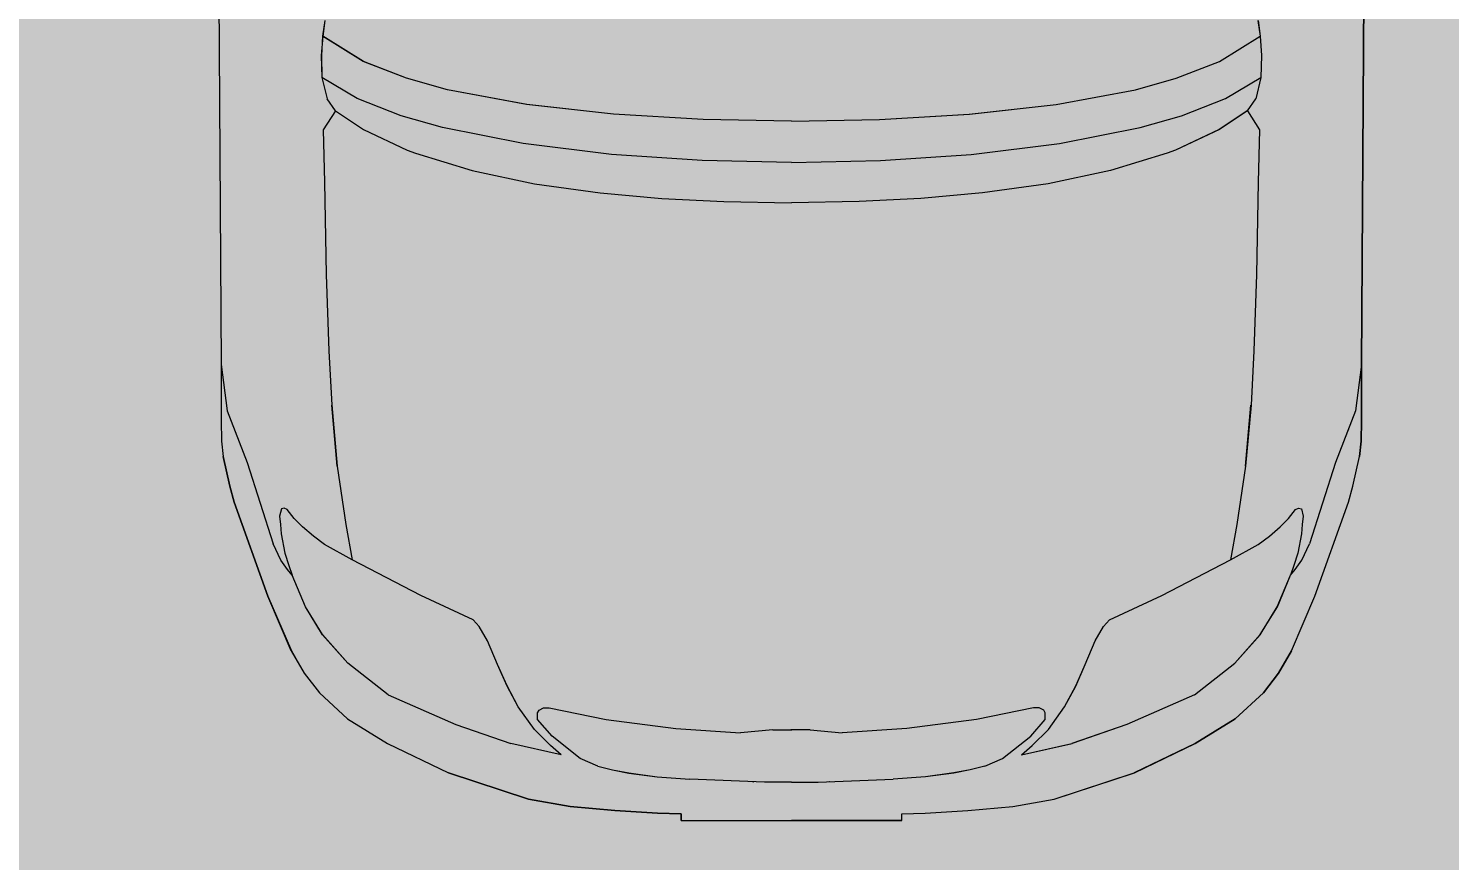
# Model space of a CAD drawing. Header units: millimetres. Extents: x 141848 to 1648660, y -821378 to -151356.
# Drawn here: x 175494 to 177758, y -270541 to -269216 of the extents above; entities that cross this region are included whole.
import ezdxf

# ---------------------------------------------------------------- set-up
doc = ezdxf.new("R2010")
doc.units = ezdxf.units.MM
doc.header["$MEASUREMENT"] = 0
for name, color, linetype in [('Cars', 7, 'Continuous'), ('Cotations - 1_100', 7, 'Continuous'), ('Extérieur - Environnement', 7, 'Continuous')]:
    doc.layers.add(name, color=color, linetype=linetype)
doc.styles.add('STYLE_GENERE_2', font='')
doc.styles.get('STYLE_GENERE_2').set_extended_font_data('Arial')
doc.dimstyles.new('STYLE_GENERE__2', dxfattribs={"dimtxt": 250, "dimasz": 190, "dimexe": 1.25, "dimexo": 0.625, "dimgap": 0, "dimtad": 1, "dimlfac": 0.001, "dimtxsty": 'STYLE_GENERE_2', "dimblk": 'ARROWHEAD_6', "dimblk1": 'ARROWHEAD_6', "dimblk2": 'ARROWHEAD_6', "dimcen": 2.5, "dimse1": 1, "dimse2": 1, "dimclrd": 7, "dimclre": 7, "dimclrt": 7, "dimazin": 3, "dimtfac": 1, "dimtmove": 0, "dimatfit": 3})

# ---------------------------------------------------------------- blocks, each defined once
blk = doc.blocks.new('Car 0025')
at = {"layer": 'Cars', "color": 7, "linetype": 'Continuous', "lineweight": 13}
for p, q in [((-924.7, 1389.7), (-920.5, 734.5)), ((-924.7, 1389.7), (-920.5, 734.5)), ((896.3, 734.5), (900.5, 1389.7)), ((900.5, 1389.7), (896.3, 734.5)), ((-755.5, 1282.4), (-758.8, 1257.5)), ((731.3, 1282.4), (734.6, 1257.5)), ((-758.8, 1257.5), (-760.9, 1227.1)), ((-694, 1217.1), (-758.8, 1257.5)), ((669.8, 1217.1), (734.6, 1257.5)), ((734.6, 1257.5), (736.7, 1227.1)), ((-760.9, 1227.1), (-760.1, 1191.7)), ((736.7, 1227.1), (735.9, 1191.7)), ((-625.2, 1190.8), (-694, 1217.1)), ((601, 1190.8), (669.8, 1217.1)), ((-703.8, 1158.5), (-760.1, 1191.7)), ((-760.1, 1191.7), (-751.8, 1158)), ((-560.1, 1172.1), (-625.2, 1190.8)), ((535.9, 1172.1), (601, 1190.8)), ((679.6, 1158.5), (735.9, 1191.7)), ((735.9, 1191.7), (727.6, 1158)), ((-751.8, 1158), (-751.8, 1158)), ((-738.5, 1138.6), (-751.8, 1158)), ((-633.6, 1130.9), (-703.8, 1158.5)), ((-433.8, 1148.7), (-560.1, 1172.1)), ((409.6, 1148.7), (535.9, 1172.1)), ((609.4, 1130.9), (679.6, 1158.5)), ((714.3, 1138.6), (727.6, 1158)), ((727.6, 1158), (727.6, 1158)), ((-738.5, 1138.6), (-758, 1108.3)), ((-738.5, 1138.6), (-738.5, 1138.6)), ((-738.5, 1138.6), (-693.9, 1108.9)), ((-295.6, 1133.3), (-433.8, 1148.7)), ((-152.7, 1124.9), (-295.6, 1133.3)), ((128.5, 1124.9), (271.4, 1133.3)), ((271.4, 1133.3), (409.6, 1148.7)), ((714.3, 1138.6), (669.7, 1108.9)), ((714.3, 1138.6), (714.3, 1138.6)), ((714.3, 1138.6), (733.8, 1108.3)), ((-567.9, 1112.1), (-633.6, 1130.9)), ((-439.5, 1086.6), (-567.9, 1112.1)), ((-12.1, 1122.4), (-152.7, 1124.9)), ((-12.1, 1122.4), (128.5, 1124.9)), ((415.3, 1086.6), (543.7, 1112.1)), ((543.7, 1112.1), (609.4, 1130.9)), ((-758, 1108.3), (-755.8, 1024.9)), ((-693.9, 1108.9), (-624, 1076.3)), ((669.7, 1108.9), (599.8, 1076.3)), ((733.8, 1108.3), (731.7, 1024.9)), ((-624, 1076.3), (-610.9, 1071.4)), ((-610.9, 1071.4), (-520.4, 1043.6)), ((-298.8, 1069.2), (-439.5, 1086.6)), ((-154, 1059.4), (-298.8, 1069.2)), ((129.8, 1059.4), (274.6, 1069.2)), ((274.6, 1069.2), (415.3, 1086.6)), ((586.8, 1071.4), (496.2, 1043.6)), ((599.8, 1076.3), (586.8, 1071.4)), ((-520.4, 1043.6), (-421.4, 1022.7)), ((-12.1, 1056.3), (-154, 1059.4)), ((-12.1, 1056.3), (129.8, 1059.4)), ((496.2, 1043.6), (397.2, 1022.7)), ((-755.8, 1025), (-753.2, 878.1)), ((-755.8, 1024.9), (-755.8, 1024.9)), ((-421.4, 1022.7), (-316.5, 1007.9)), ((397.2, 1022.7), (292.3, 1007.9)), ((731.7, 1025), (729, 878.1)), ((731.6, 1024.9), (731.6, 1024.9)), ((-316.5, 1007.9), (-218.5, 999.1)), ((-218.5, 999.1), (-119.9, 994.1)), ((194.3, 999.1), (95.7, 994.1)), ((292.3, 1007.9), (194.3, 999.1)), ((-119.9, 994.1), (-12.1, 992.4)), ((95.7, 994.1), (-12.1, 992.4)), ((-753.2, 878.1), (-748.9, 756.7)), ((729, 878.1), (724.7, 756.7)), ((-748.9, 756.7), (-744.4, 670.1)), ((724.7, 756.7), (720.2, 670.1)), ((-920.5, 734.5), (-920.6, 683.7)), ((-920.5, 734.5), (-920.6, 683.7)), ((-920.5, 734.5), (-910.7, 661.1)), ((896.3, 734.5), (886.5, 661.1)), ((896.4, 683.7), (896.3, 734.5)), ((896.3, 734.5), (896.4, 683.7)), ((-920.6, 683.7), (-920.5, 645.6)), ((-920.6, 683.7), (-920.5, 645.6)), ((896.3, 645.6), (896.4, 683.7)), ((896.4, 683.7), (896.3, 645.6)), ((-910.7, 661.1), (-879.2, 578.8)), ((-744.4, 670.2), (-735.6, 572.8)), ((-735.6, 572.8), (-744.3, 670.1)), ((720.2, 670.2), (711.4, 572.8)), ((711.4, 572.8), (720.1, 670.1)), ((886.5, 661.1), (855, 578.8)), ((-920.5, 645.6), (-920, 612.5)), ((-920.5, 645.6), (-920, 612.5)), ((895.8, 612.5), (896.3, 645.6)), ((896.3, 645.6), (895.8, 612.5)), ((-920, 612.5), (-917.2, 588.4)), ((-920, 612.5), (-917.2, 588.4)), ((-899.6, 632.1), (-899.5, 631.1)), ((875.4, 632.1), (875.3, 631.1)), ((893, 588.4), (895.8, 612.5)), ((895.8, 612.5), (893, 588.4)), ((-917.2, 588.4), (-906.8, 541)), ((-906.8, 541), (-917.2, 588.4)), ((-879.2, 578.8), (-837.6, 449.2)), ((-735.6, 572.8), (-722, 479.6)), ((711.4, 572.8), (697.8, 479.6)), ((855, 578.8), (813.4, 449.2)), ((882.6, 541), (893, 588.4)), ((882.6, 541), (893, 588.4)), ((-906.8, 541), (-899.8, 515.5)), ((-899.8, 515.5), (-906.8, 541)), ((875.6, 515.5), (882.6, 541)), ((875.6, 515.5), (882.6, 541)), ((-899.8, 515.5), (-846, 365.6)), ((-846, 365.6), (-899.8, 515.5)), ((-824.6, 504.7), (-827.3, 493)), ((-820.1, 506), (-824.6, 504.7)), ((-815.2, 503.8), (-820.1, 506)), ((-804.3, 489.5), (-815.2, 503.8)), ((780.1, 489.5), (791, 503.8)), ((791, 503.8), (795.9, 506)), ((795.9, 506), (800.4, 504.7)), ((800.4, 504.7), (803.1, 493)), ((821.8, 365.6), (875.6, 515.5)), ((821.8, 365.6), (875.6, 515.5)), ((-827.3, 493), (-826, 479.9)), ((-826, 479.9), (-825, 465)), ((-790.7, 476), (-804.3, 489.5)), ((-773.6, 461.2), (-790.7, 476)), ((-722, 479.6), (-711.7, 423.4)), ((697.8, 479.6), (687.5, 423.4)), ((749.4, 461.2), (766.5, 476)), ((766.5, 476), (780.1, 489.5)), ((801.8, 479.9), (800.8, 465)), ((803.1, 493), (801.8, 479.9)), ((-825, 465), (-819.1, 434.2)), ((-755.7, 447.9), (-773.6, 461.2)), ((731.5, 447.9), (749.4, 461.2)), ((800.8, 465), (794.9, 434.2)), ((-825.2, 422.9), (-837.6, 449.2)), ((-819.1, 434.2), (-812.8, 414.4)), ((-711.7, 423.4), (-755.7, 447.9)), ((687.5, 423.4), (731.5, 447.9)), ((794.9, 434.2), (788.6, 414.4)), ((801, 422.9), (813.4, 449.2)), ((-814.8, 408.3), (-825.2, 422.9)), ((-807.5, 399), (-814.8, 408.3)), ((-812.8, 414.4), (-807.5, 399)), ((-602.3, 367), (-711.7, 423.4)), ((578.1, 367), (687.5, 423.4)), ((788.6, 414.4), (783.3, 399)), ((783.3, 399), (790.6, 408.3)), ((790.6, 408.3), (801, 422.9)), ((-786.3, 348.7), (-807.5, 399)), ((762.1, 348.7), (783.3, 399)), ((-846, 365.6), (-808.7, 278.6)), ((-808.7, 278.6), (-846, 365.6)), ((-518.8, 327.9), (-602.3, 367)), ((494.6, 327.9), (578.1, 367)), ((784.5, 278.6), (821.8, 365.6)), ((784.5, 278.6), (821.8, 365.6)), ((-759.1, 304.4), (-786.3, 348.7)), ((734.9, 304.4), (762.1, 348.7)), ((-509.5, 317.5), (-518.8, 327.9)), ((-496.3, 294.8), (-509.5, 317.5)), ((472.1, 294.8), (485.3, 317.5)), ((485.3, 317.5), (494.6, 327.9)), ((-718.8, 259), (-759.1, 304.4)), ((-480.1, 257), (-496.3, 294.8)), ((455.9, 257), (472.1, 294.8)), ((694.6, 259), (734.9, 304.4)), ((-808.7, 278.6), (-788.2, 243.2)), ((-808.7, 278.6), (-788.2, 243.2)), ((764, 243.2), (784.5, 278.6)), ((784.5, 278.6), (764, 243.2)), ((-654.4, 208.3), (-718.8, 259)), ((-465.1, 222.6), (-480.1, 257)), ((440.9, 222.6), (455.9, 257)), ((630.2, 208.3), (694.6, 259)), ((-788.2, 243.2), (-764, 211.8)), ((-788.2, 243.2), (-764, 211.8)), ((739.8, 211.8), (764, 243.2)), ((764, 243.2), (739.8, 211.8)), ((-764, 211.8), (-719, 170.5)), ((-764, 211.8), (-719, 170.5)), ((-654.4, 208.3), (-546.4, 161.2)), ((-447.3, 189.6), (-465.1, 222.6)), ((423.1, 189.6), (440.9, 222.6)), ((630.2, 208.3), (522.2, 161.2)), ((694.8, 170.5), (739.8, 211.8)), ((739.8, 211.8), (694.8, 170.5)), ((-421.5, 153.3), (-447.3, 189.6)), ((-416.6, 180.1), (-414.1, 184)), ((-414.1, 184), (-406.9, 187.6)), ((-406.9, 187.6), (-398, 187.9)), ((-398, 187.9), (-307.1, 169.4)), ((373.8, 187.9), (282.9, 169.4)), ((382.7, 187.6), (373.8, 187.9)), ((389.9, 184), (382.7, 187.6)), ((392.4, 180.1), (389.9, 184)), ((397.3, 153.3), (423.1, 189.6)), ((-719, 170.5), (-655.3, 130.9)), ((-719, 170.5), (-655.3, 130.9)), ((-546.4, 161.2), (-459.2, 131.1)), ((-416.4, 169.3), (-416.6, 180.1)), ((-393.4, 142.5), (-416.4, 169.3)), ((-307.1, 169.4), (-196.1, 155)), ((282.9, 169.4), (171.9, 155)), ((369.2, 142.5), (392.2, 169.3)), ((392.2, 169.3), (392.4, 180.1)), ((522.2, 161.2), (435, 131.1)), ((631.1, 130.9), (694.8, 170.5)), ((694.8, 170.5), (631.1, 130.9)), ((-395.7, 128), (-421.5, 153.3)), ((-348.6, 107.3), (-393.4, 142.5)), ((-196.1, 155), (-92.9, 148.1)), ((-41.8, 152.8), (-92.9, 148.1)), ((-41.8, 152.8), (-11.3, 152.8)), ((17.6, 152.8), (-12.9, 152.8)), ((17.6, 152.8), (68.7, 148.1)), ((171.9, 155), (68.7, 148.1)), ((324.4, 107.3), (369.2, 142.5)), ((371.5, 128), (397.3, 153.3)), ((-655.3, 130.9), (-558.5, 84.1)), ((-655.3, 130.9), (-558.5, 84.1)), ((-378.9, 113.2), (-459.2, 131.1)), ((-378.9, 113.2), (-395.7, 128)), ((354.7, 113.2), (435, 131.1)), ((354.7, 113.2), (371.5, 128)), ((534.3, 84.1), (631.1, 130.9)), ((631.1, 130.9), (534.3, 84.1)), ((-320.4, 95.1), (-348.6, 107.3)), ((-320.4, 95.1), (-296.9, 89)), ((296.3, 95.1), (272.7, 89)), ((296.3, 95.1), (324.4, 107.3)), ((-558.5, 84.1), (-431, 42.5)), ((-431, 42.5), (-558.5, 84.1)), ((-296.9, 89), (-270.9, 84)), ((-270.9, 84), (-226, 78.1)), ((-226, 78.1), (-174.1, 74.2)), ((-54.7, 69.2), (-174.1, 74.2)), ((-73.2, 69.9), (-72.6, 69.9)), ((-12.1, 69.6), (-54.7, 69.2)), ((-12.1, 69.6), (30.5, 69.2)), ((30.5, 69.2), (149.9, 74.2)), ((49, 69.9), (48.4, 69.9)), ((201.8, 78.1), (149.9, 74.2)), ((246.7, 84), (201.8, 78.1)), ((272.7, 89), (246.7, 84)), ((406.8, 42.5), (534.3, 84.1)), ((406.8, 42.5), (534.3, 84.1)), ((-431, 42.5), (-364.7, 30.9)), ((-364.7, 30.9), (-431, 42.5)), ((-364.7, 30.9), (-293.1, 24.3)), ((-293.1, 24.3), (-364.7, 30.9)), ((-293.1, 24.3), (-225.1, 20.2)), ((-225.1, 20.2), (-293.1, 24.3)), ((200.9, 20.2), (268.9, 24.3)), ((200.9, 20.2), (268.9, 24.3)), ((268.9, 24.3), (340.5, 30.9)), ((268.9, 24.3), (340.5, 30.9)), ((340.5, 30.9), (406.8, 42.5)), ((340.5, 30.9), (406.8, 42.5)), ((-225.1, 20.2), (-187.9, 19.2)), ((-187.9, 19.2), (-225.1, 20.2)), ((-187.9, 19.2), (-187.9, 8.3)), ((-187.9, 8.3), (-187.9, 19.2)), ((-187.9, 8.3), (163.7, 8.3)), ((-187.9, 8.3), (-12.1, 8.3)), ((163.7, 8.3), (-12.1, 8.3)), ((163.7, 19.2), (200.9, 20.2)), ((163.7, 19.2), (200.9, 20.2)), ((163.7, 8.3), (163.7, 19.2)), ((163.7, 8.3), (163.7, 19.2))]:
    blk.add_line(p, q, dxfattribs=at)
blk = doc.blocks.new('*D549')
at = {"layer": 'Cotations - 1_100', "color": 7, "linetype": 'Continuous', "lineweight": 5}
for p, q in [((170588.6, -259410.6), (170588.6, -259260.6)), ((170688.6, -259510.6), (170488.6, -259310.6)), ((170776.1, -259410.6), (170401.1, -259410.6)), ((170588.6, -271829.4), (170588.6, -259410.6)), ((170488.6, -271729.4), (170688.6, -271929.4)), ((170776.1, -271829.4), (170401.1, -271829.4)), ((170588.6, -271979.4), (170588.6, -271829.4))]:
    blk.add_line(p, q, dxfattribs=at)
at = {"layer": 'Cotations - 1_100', "color": 7, "lineweight": 5, "insert": (170538.6, -266047.4), "char_height": 250, "attachment_point": 7, "rotation": 90, "style": 'STYLE_GENERE_2'}
blk.add_mtext('\\A1;{\\pql;\\fArial|b0|i0|c0|p38;12,42}', dxfattribs=at)
blk = doc.blocks.new('ARROWHEAD_6')
at = {"color": 0, "linetype": 'Continuous', "lineweight": 0}
for p, q in [((-0.5, -0.5), (0.5, 0.5)), ((0, 0), (-1, 0))]:
    blk.add_line(p, q, dxfattribs=at)

msp = doc.modelspace()

# ---------------------------------------------------------------- hatches: boundary and pattern name
at = {"linetype": 'Continuous', "lineweight": 0, "true_color": 0x6f6f6f}
h = msp.add_hatch(color=8, dxfattribs=at)
h.paths.add_polyline_path([(141848.442, -295062.571), (269220.821, -293826.868), (269220.821, -270902.734), (268763.049, -270902.734), (254213.6, -271040.575), (254213.6, -163437.635), (153156.2, -163437.635), (153156.2, -271040.575), (153182.962, -271040.57), (153183.146, -272000.514, -0.40942736), (149183.681, -275935.042), (141848.442, -275935.042)])
h.paths.add_polyline_path([(158435.584, -260639.953), (155145.584, -260639.953), (155145.584, -248364.953), (155145.584, -243089.974), (155145.584, -242189.974), (158435.584, -242189.974)], flags=0)
h.paths.add_polyline_path([(161503.433, -171995.57), (161503.433, -193810.571), (161503.433, -230015.57), (161503.433, -260810.571), (196775.042, -260810.571), (196775.042, -222495.57), (186955.542, -222495.57), (186955.542, -218295.57), (196754.55, -218295.57), (196754.55, -208495.57), (196754.55, -204495.57), (193355.542, -204495.57), (193355.542, -195161.535), (195576.034, -195161.535), (195576.034, -189810.571), (217850.068, -189810.571), (217850.068, -262266.885), (245610.045, -262266.885), (245610.045, -253395.571), (245626.034, -253395.571), (246426.034, -253395.571), (247826.034, -253395.571), (247826.034, -248005.571), (247826.034, -246605.571), (245626.034, -246605.571), (245610.045, -246605.571), (245610.045, -171995.57), (212806.28, -171995.57)], flags=0)
h.paths.add_polyline_path([(162737.042, -269433.913, -0.09031866), (162858.773, -268727.623, -0.20144873), (163912.639, -267592.74, -0.10421145), (164718.006, -267415.055), (165317.979, -267409.371, -0.10404461), (166125.354, -267571.244, -0.23825546), (167284.257, -268953.318, -0.05518862), (167336.836, -269390.334), (167338.931, -269611.438), (167351.046, -270890.267), (167092.583, -271892.761, -0.26794919), (165370.083, -272909.124), (164770.11, -272914.808, -0.19371746), (163379.252, -272370.185, -0.07056876), (163028.663, -271931.262, -0.1316525), (162751.253, -270933.845)], flags=0)
h.paths.add_polyline_path([(175327.752, -275599.002, -0.4157911), (173316.986, -273599.031), (173316.986, -273452.052), (173330.488, -267377.824, -0.3805567), (175316.986, -265609.826), (175394.714, -265609.826), (175394.714, -270609.826), (190394.714, -270609.826), (190394.714, -265609.826), (195356.191, -265609.826, -0.41421356), (196856.191, -267109.826), (196856.191, -273660.699, -0.34550161), (195137.285, -275433.432)], flags=0)
h.paths.add_polyline_path([(205510.093, -271504.083, -0.13447393), (205230.948, -270484.937), (205230.948, -268984.937, -0.41421356), (207230.948, -266984.937), (207830.948, -266984.937, -0.41421356), (209830.948, -268984.937), (209830.948, -270484.937, -0.12882035), (209574.03, -271465.581, -0.27093629), (207830.948, -272484.937), (207230.948, -272484.937, -0.26498)], flags=0)
h.paths.add_polyline_path([(217862.687, -273329.325), (217869.949, -267730.336, -0.09856151), (218100.718, -266943.721), (218117.681, -266951.545, -0.258849), (219955.479, -265605.827), (219953.141, -265587.294), (220637.569, -265587.294), (220637.569, -265687.294), (220637.569, -270687.294), (250537.569, -270687.294), (250537.569, -265687.294), (252208.004, -265687.294), (254186.294, -265687.294), (254186.294, -267687.294), (254186.294, -271062.255, 0.00134576), (254186.323, -271073.021), (254197.209, -273095.233, -0.41421356), (252208.004, -275105.97), (243484.534, -275105.97, -0.00518896), (243431.438, -275116.103), (235447.992, -275196.191), (220071.012, -275253.24, -0.38655333), (217873.089, -273475.385, -0.02518922)], flags=0)

# ---------------------------------------------------------------- linework, layer by layer
at = {"layer": 'Extérieur - Environnement', "color": 7, "linetype": 'Continuous', "lineweight": 13}
for p, q in [((175796.938, -269096.19), (175801.089, -269751.346)), ((175796.938, -269096.19), (175801.089, -269751.346)), ((177617.98, -269751.346), (177622.131, -269096.19)), ((177622.131, -269096.19), (177617.98, -269751.346)), ((175966.148, -269203.417), (175962.858, -269228.342)), ((177452.921, -269203.417), (177456.211, -269228.342)), ((175962.858, -269228.342), (175960.715, -269258.769)), ((176027.671, -269268.776), (175962.858, -269228.342)), ((177391.398, -269268.776), (177456.211, -269228.342)), ((177456.211, -269228.342), (177458.354, -269258.769)), ((175960.715, -269258.769), (175961.494, -269294.132)), ((177458.354, -269258.769), (177457.575, -269294.132)), ((176096.427, -269295.032), (176027.668, -269268.775)), ((177322.642, -269295.032), (177391.401, -269268.775)), ((176017.872, -269327.351), (175961.494, -269294.132)), ((175961.494, -269294.132), (175969.822, -269327.849)), ((176161.563, -269313.743), (176096.421, -269295.03)), ((177257.506, -269313.743), (177322.648, -269295.03)), ((177401.196, -269327.351), (177457.575, -269294.132)), ((177457.575, -269294.132), (177449.247, -269327.849)), ((175969.822, -269327.849), (175969.848, -269327.864)), ((175983.138, -269347.206), (175969.822, -269327.849)), ((176088.076, -269354.974), (176017.872, -269327.351)), ((176287.855, -269337.166), (176161.558, -269313.742)), ((177131.214, -269337.166), (177257.511, -269313.742)), ((177330.993, -269354.974), (177401.196, -269327.351)), ((177435.931, -269347.206), (177449.247, -269327.849)), ((177449.247, -269327.849), (177449.221, -269327.864)), ((175983.138, -269347.206), (175963.607, -269377.595)), ((175983.144, -269347.246), (175983.138, -269347.206)), ((175983.144, -269347.246), (176027.747, -269376.964)), ((176425.999, -269352.527), (176287.855, -269337.166)), ((176993.07, -269352.527), (177131.214, -269337.166)), ((177435.925, -269347.246), (177391.322, -269376.964)), ((177435.925, -269347.246), (177435.931, -269347.206)), ((177435.931, -269347.206), (177455.462, -269377.595)), ((176153.723, -269373.739), (176088.076, -269354.974)), ((176282.165, -269399.288), (176153.723, -269373.739)), ((176568.929, -269360.929), (176425.996, -269352.527)), ((176709.564, -269363.489), (176568.927, -269360.929)), ((176709.505, -269363.489), (176850.142, -269360.929)), ((176850.14, -269360.929), (176993.073, -269352.527)), ((177136.904, -269399.288), (177265.346, -269373.739)), ((177265.346, -269373.739), (177330.993, -269354.974)), ((175963.607, -269377.595), (175965.786, -269460.947)), ((176027.747, -269376.964), (176097.626, -269409.539)), ((177391.322, -269376.964), (177321.443, -269409.539)), ((177455.462, -269377.595), (177453.283, -269460.947)), ((176097.626, -269409.539), (176110.686, -269414.401)), ((176110.686, -269414.402), (176201.227, -269442.215)), ((176422.846, -269416.628), (176282.165, -269399.288)), ((176567.631, -269426.446), (176422.846, -269416.628)), ((176851.438, -269426.446), (176996.223, -269416.628)), ((176996.223, -269416.628), (177136.904, -269399.288)), ((177308.383, -269414.402), (177217.842, -269442.215)), ((177321.443, -269409.539), (177308.383, -269414.401)), ((176709.534, -269429.553), (176567.631, -269426.446)), ((176709.534, -269429.553), (176851.438, -269426.446)), ((175965.785, -269460.884), (175968.43, -269607.709)), ((175965.787, -269460.93), (175965.788, -269460.947)), ((176201.227, -269442.215), (176300.274, -269463.144)), ((176300.274, -269463.144), (176405.181, -269477.969)), ((177118.795, -269463.144), (177013.887, -269477.969)), ((177217.842, -269442.215), (177118.795, -269463.144)), ((177453.284, -269460.884), (177450.639, -269607.709)), ((177453.282, -269460.93), (177453.281, -269460.947)), ((176405.181, -269477.969), (176503.143, -269486.764)), ((176503.143, -269486.764), (176601.715, -269491.741)), ((176915.926, -269486.764), (176817.354, -269491.741)), ((177013.887, -269477.969), (176915.926, -269486.764)), ((176601.715, -269491.741), (176709.541, -269493.485)), ((176817.354, -269491.741), (176709.528, -269493.485)), ((175968.43, -269607.709), (175972.722, -269729.168)), ((177450.639, -269607.709), (177446.347, -269729.168)), ((175972.722, -269729.168), (175977.259, -269815.707)), ((177446.347, -269729.168), (177441.81, -269815.707)), ((175801.089, -269751.346), (175801.006, -269802.17)), ((175801.089, -269751.346), (175801.006, -269802.17)), ((175801.089, -269751.346), (175810.932, -269824.712)), ((177617.98, -269751.346), (177608.137, -269824.712)), ((177618.063, -269802.17), (177617.98, -269751.346)), ((177617.98, -269751.346), (177618.063, -269802.17)), ((175801.006, -269802.17), (175801.117, -269840.241)), ((175801.006, -269802.17), (175801.117, -269840.241)), ((177617.952, -269840.241), (177618.063, -269802.17)), ((177618.063, -269802.17), (177617.952, -269840.241)), ((175810.932, -269824.712), (175842.458, -269907.076)), ((175977.258, -269815.686), (175986.038, -269913)), ((175986.038, -269913), (175977.287, -269815.707)), ((177441.811, -269815.686), (177433.031, -269913)), ((177433.031, -269913), (177441.782, -269815.707)), ((177608.137, -269824.712), (177576.611, -269907.076)), ((175801.117, -269840.241), (175801.644, -269873.351)), ((175801.117, -269840.241), (175801.644, -269873.351)), ((177617.425, -269873.351), (177617.952, -269840.241)), ((177617.952, -269840.241), (177617.425, -269873.351)), ((175822.047, -269853.75), (175822.099, -269854.762)), ((177597.022, -269853.75), (177596.97, -269854.762)), ((175801.644, -269873.351), (175804.444, -269897.495)), ((175801.644, -269873.351), (175804.444, -269897.495)), ((177614.625, -269897.495), (177617.425, -269873.351)), ((177617.425, -269873.351), (177614.625, -269897.495)), ((175804.444, -269897.495), (175814.842, -269944.851)), ((175814.842, -269944.851), (175804.444, -269897.495)), ((175842.458, -269907.076), (175884.059, -270036.675)), ((175986.038, -269913), (175999.66, -270006.245)), ((177433.031, -269913), (177419.409, -270006.245)), ((177576.611, -269907.076), (177535.01, -270036.675)), ((177604.227, -269944.851), (177614.625, -269897.495)), ((177604.227, -269944.851), (177614.625, -269897.495)), ((175814.842, -269944.851), (175821.857, -269970.356)), ((175821.857, -269970.356), (175814.842, -269944.851)), ((177597.212, -269970.356), (177604.227, -269944.851)), ((177597.212, -269970.356), (177604.227, -269944.851)), ((175821.857, -269970.356), (175875.675, -270120.292)), ((175875.675, -270120.292), (175821.857, -269970.356)), ((175897.063, -269981.131), (175894.33, -269992.834)), ((175901.517, -269979.866), (175897.063, -269981.131)), ((175906.405, -269982.023), (175901.517, -269979.866)), ((175917.343, -269996.313), (175906.405, -269982.023)), ((177501.726, -269996.313), (177512.664, -269982.023)), ((177512.664, -269982.023), (177517.552, -269979.866)), ((177517.552, -269979.866), (177522.006, -269981.131)), ((177522.006, -269981.131), (177524.739, -269992.834)), ((177543.394, -270120.292), (177597.212, -269970.356)), ((177543.394, -270120.292), (177597.212, -269970.356)), ((175894.33, -269992.834), (175895.644, -270005.929)), ((175895.644, -270005.929), (175896.59, -270020.858)), ((175930.965, -270009.851), (175917.343, -269996.313)), ((175999.656, -270006.222), (176009.937, -270062.483)), ((177419.413, -270006.222), (177409.132, -270062.483)), ((177488.104, -270009.851), (177501.726, -269996.313)), ((177523.425, -270005.929), (177522.479, -270020.858)), ((177524.739, -269992.834), (177523.425, -270005.929)), ((175896.59, -270020.858), (175902.497, -270051.665)), ((175948.039, -270024.653), (175930.965, -270009.851)), ((175965.981, -270037.938), (175948.039, -270024.653)), ((177453.088, -270037.938), (177471.03, -270024.653)), ((177471.03, -270024.653), (177488.104, -270009.851)), ((177522.479, -270020.858), (177516.572, -270051.665)), ((175896.395, -270062.989), (175884.059, -270036.675)), ((175902.497, -270051.665), (175908.843, -270071.466)), ((176009.937, -270062.483), (175965.981, -270037.938)), ((177409.132, -270062.483), (177453.088, -270037.938)), ((177516.572, -270051.665), (177510.226, -270071.466)), ((177522.674, -270062.989), (177535.01, -270036.675)), ((175906.839, -270077.539), (175896.395, -270062.989)), ((175908.843, -270071.466), (175914.165, -270086.838)), ((176119.351, -270118.863), (176009.937, -270062.483)), ((177299.718, -270118.863), (177409.132, -270062.483)), ((177510.226, -270071.466), (177504.904, -270086.838)), ((177512.23, -270077.539), (177522.674, -270062.989)), ((175914.165, -270086.838), (175906.839, -270077.539)), ((175935.349, -270137.137), (175914.165, -270086.838)), ((177483.72, -270137.137), (177504.904, -270086.838)), ((177504.904, -270086.838), (177512.23, -270077.539)), ((175875.675, -270120.292), (175912.914, -270207.265)), ((175912.914, -270207.265), (175875.675, -270120.292)), ((176202.788, -270157.969), (176119.351, -270118.863)), ((177216.281, -270157.969), (177299.718, -270118.863)), ((177506.155, -270207.265), (177543.394, -270120.292)), ((177506.155, -270207.265), (177543.394, -270120.292)), ((175962.563, -270181.487), (175935.349, -270137.137)), ((177456.506, -270181.487), (177483.72, -270137.137)), ((176212.177, -270168.388), (176202.788, -270157.969)), ((177206.892, -270168.388), (177216.281, -270157.969)), ((176002.881, -270226.845), (175962.563, -270181.487)), ((176225.358, -270191.085), (176212.177, -270168.388)), ((177193.711, -270191.085), (177206.892, -270168.388)), ((177416.188, -270226.845), (177456.506, -270181.487)), ((175912.914, -270207.265), (175933.458, -270242.637)), ((175912.914, -270207.265), (175933.458, -270242.637)), ((176241.498, -270228.814), (176225.344, -270191.061)), ((177177.571, -270228.814), (177193.725, -270191.061)), ((177485.611, -270242.637), (177506.155, -270207.265)), ((177506.155, -270207.265), (177485.611, -270242.637)), ((176067.207, -270277.574), (176002.881, -270226.845)), ((176256.565, -270263.214), (176241.498, -270228.814)), ((177162.504, -270263.214), (177177.571, -270228.814)), ((177351.862, -270277.574), (177416.188, -270226.845)), ((175933.458, -270242.637), (175957.636, -270274.057)), ((175933.458, -270242.637), (175957.636, -270274.057)), ((177461.433, -270274.057), (177485.611, -270242.637)), ((177485.611, -270242.637), (177461.433, -270274.057)), ((175957.636, -270274.057), (176002.665, -270315.366)), ((175957.636, -270274.057), (176002.665, -270315.366)), ((176067.207, -270277.574), (176175.241, -270324.617)), ((176274.348, -270296.215), (176256.565, -270263.214)), ((177144.721, -270296.215), (177162.504, -270263.214)), ((177351.862, -270277.574), (177243.828, -270324.617)), ((177416.404, -270315.366), (177461.433, -270274.057)), ((177461.433, -270274.057), (177416.404, -270315.366)), ((176300.093, -270332.552), (176274.348, -270296.215)), ((176305.058, -270305.748), (176307.503, -270301.855)), ((176307.503, -270301.855), (176314.749, -270298.21)), ((176314.749, -270298.21), (176323.661, -270297.958)), ((176323.661, -270297.958), (176414.528, -270316.412)), ((177095.408, -270297.958), (177004.541, -270316.412)), ((177104.32, -270298.21), (177095.408, -270297.958)), ((177111.566, -270301.855), (177104.32, -270298.21)), ((177114.011, -270305.748), (177111.566, -270301.855)), ((177118.976, -270332.552), (177144.721, -270296.215)), ((176002.665, -270315.366), (176066.382, -270354.962)), ((176002.665, -270315.366), (176066.382, -270354.962)), ((176175.241, -270324.617), (176262.472, -270354.753)), ((176305.207, -270316.575), (176305.058, -270305.748)), ((176328.266, -270343.397), (176305.207, -270316.575)), ((176414.528, -270316.412), (176525.553, -270330.869)), ((177004.541, -270316.412), (176893.516, -270330.869)), ((177090.803, -270343.397), (177113.862, -270316.575)), ((177113.862, -270316.575), (177114.011, -270305.748)), ((177243.828, -270324.617), (177156.597, -270354.753)), ((177352.687, -270354.962), (177416.404, -270315.366)), ((177416.404, -270315.366), (177352.687, -270354.962)), ((176325.962, -270357.827), (176300.093, -270332.552)), ((176373.026, -270378.587), (176328.266, -270343.397)), ((176525.553, -270330.869), (176628.691, -270337.753)), ((176679.813, -270333.08), (176628.691, -270337.753)), ((176679.813, -270333.08), (176710.35, -270333.08)), ((176739.256, -270333.08), (176708.719, -270333.08)), ((176739.256, -270333.08), (176790.378, -270337.753)), ((176893.516, -270330.869), (176790.378, -270337.753)), ((177046.042, -270378.587), (177090.803, -270343.397)), ((177093.107, -270357.827), (177118.976, -270332.552)), ((176066.382, -270354.962), (176163.177, -270401.747)), ((176066.382, -270354.962), (176163.177, -270401.747)), ((176342.719, -270372.646), (176262.472, -270354.753)), ((176342.719, -270372.646), (176325.962, -270357.827)), ((177076.35, -270372.646), (177156.597, -270354.753)), ((177076.35, -270372.646), (177093.107, -270357.827)), ((177255.892, -270401.747), (177352.687, -270354.962)), ((177352.687, -270354.962), (177255.892, -270401.747)), ((176401.186, -270390.74), (176373.026, -270378.587)), ((176401.186, -270390.74), (176424.754, -270396.82)), ((177017.883, -270390.74), (176994.315, -270396.82)), ((177017.883, -270390.74), (177046.042, -270378.587)), ((176163.177, -270401.747), (176290.666, -270443.385)), ((176290.666, -270443.385), (176163.177, -270401.747)), ((176424.749, -270396.819), (176450.747, -270401.804)), ((176450.734, -270401.802), (176495.652, -270407.761)), ((176495.652, -270407.761), (176547.545, -270411.686)), ((176666.933, -270416.626), (176547.545, -270411.686)), ((176752.136, -270416.626), (176871.524, -270411.686)), ((176923.417, -270407.761), (176871.524, -270411.686)), ((176968.335, -270401.802), (176923.417, -270407.761)), ((176994.32, -270396.819), (176968.322, -270401.804)), ((177128.403, -270443.385), (177255.892, -270401.747)), ((177128.403, -270443.385), (177255.892, -270401.747)), ((176648.4, -270415.992), (176649.042, -270415.992)), ((176709.546, -270416.285), (176666.933, -270416.626)), ((176709.523, -270416.285), (176752.136, -270416.626)), ((176770.669, -270415.992), (176770.027, -270415.992)), ((176290.666, -270443.385), (176356.906, -270454.963)), ((176356.906, -270454.963), (176290.666, -270443.385)), ((176356.906, -270454.963), (176428.525, -270461.515)), ((176428.525, -270461.515), (176356.906, -270454.963)), ((176990.544, -270461.515), (177062.163, -270454.963)), ((176990.544, -270461.515), (177062.163, -270454.963)), ((177062.163, -270454.963), (177128.403, -270443.385)), ((177062.163, -270454.963), (177128.403, -270443.385)), ((176428.525, -270461.515), (176496.511, -270465.609)), ((176496.511, -270465.609), (176428.525, -270461.515)), ((176496.511, -270465.609), (176533.773, -270466.699)), ((176533.773, -270466.699), (176496.511, -270465.609)), ((176533.773, -270466.699), (176533.773, -270477.528)), ((176533.773, -270477.528), (176533.773, -270466.699)), ((176533.773, -270477.528), (176885.296, -270477.528)), ((176533.773, -270477.528), (176709.534, -270477.528)), ((176885.296, -270477.528), (176709.534, -270477.528)), ((176885.296, -270466.699), (176922.558, -270465.609)), ((176885.296, -270466.699), (176922.558, -270465.609)), ((176885.296, -270477.528), (176885.296, -270466.699)), ((176885.296, -270477.528), (176885.296, -270466.699)), ((176922.558, -270465.609), (176990.544, -270461.515)), ((176922.558, -270465.609), (176990.544, -270461.515))]:
    msp.add_line(p, q, dxfattribs=at)

# ---------------------------------------------------------------- block references
at = {"layer": 'Cars', "color": 7, "linetype": 'Continuous', "lineweight": 5, "zscale": 1000}
msp.add_blockref('Car 0025', (176721.633, -270485.849), dxfattribs=at)

# ---------------------------------------------------------------- dimensions: what is measured, and where the dimension line sits
at = {"layer": 'Cotations - 1_100', "color": 7, "linetype": 'Continuous', "lineweight": 5}
dim = msp.add_linear_dim(base=(170588.579, -259410.571), p1=(173777.126, -271829.431), p2=(195375.042, -259410.571), angle=90, dimstyle='STYLE_GENERE__2', dxfattribs=at)
dim.commit()
dim.dimension.update_dxf_attribs({"geometry": '*D549', "text_midpoint": (170413.579, -265627.429), "dimtype": 160, "text_rotation": 90})

doc.saveas('drawing.dxf')
